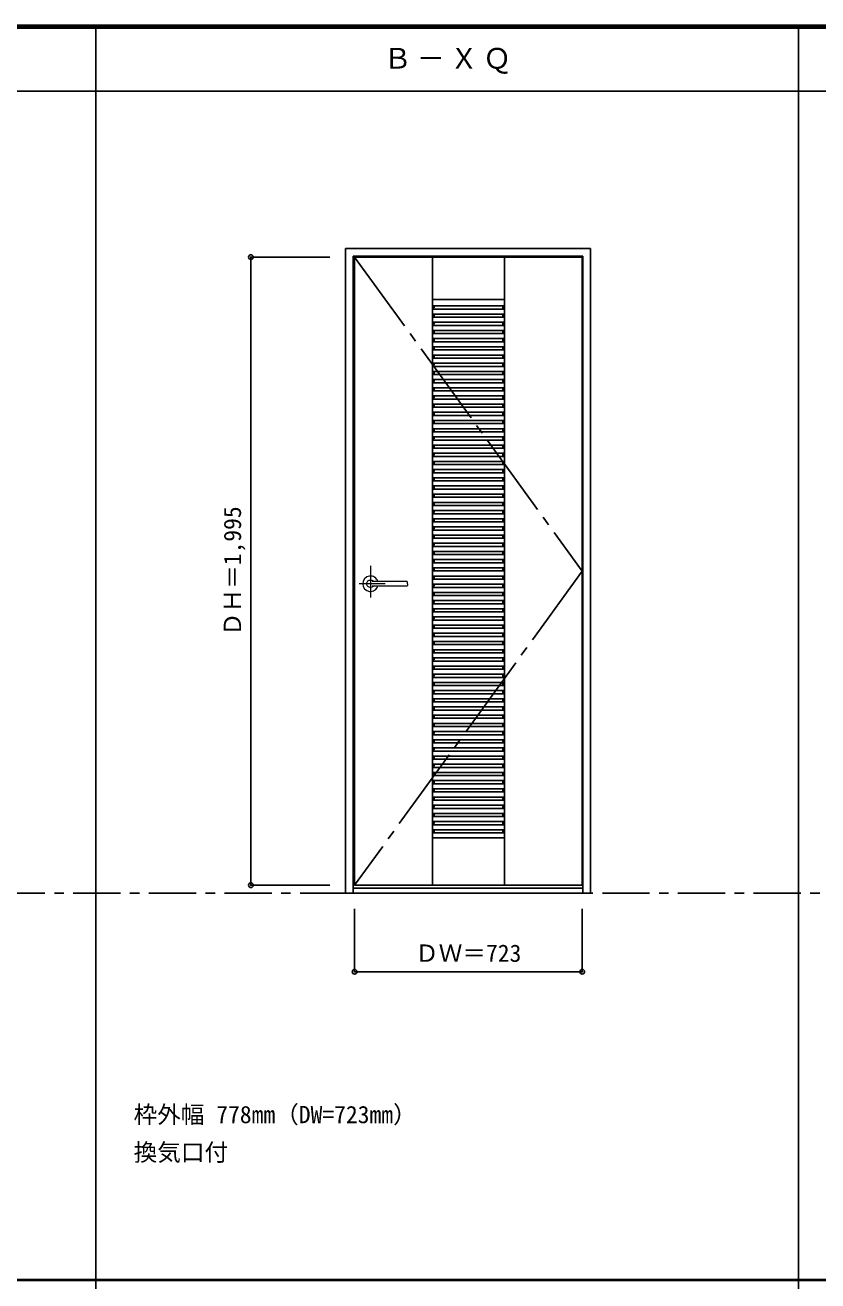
# Model space of a CAD drawing. Units: millimetres, scale not verified. Extents: x -6000 to 5700, y -4307 to 4260.
# Drawn here: x -3483 to -966, y 186 to 4175 of the extents above; entities that cross this region are included whole.
import ezdxf
from ezdxf.enums import TextEntityAlignment as Align

# ---------------------------------------------------------------- set-up
doc = ezdxf.new("R2010")
doc.units = ezdxf.units.MM
doc.header["$LTSCALE"] = 30
doc.header["$PDMODE"] = 32
doc.header["$PDSIZE"] = 15
doc.linetypes.add('CHAIN1', pattern=[8, 5, -1, 1, -1])
doc.linetypes.add('CHAIN2', pattern=[12, 9, -1, 1, -1])
for name, color, linetype in [('0-1_通り芯', 4, 'CHAIN1'), ('0-2_扉', 3, 'Continuous'), ('0-3_仕上げ', 4, 'Continuous'), ('0-4_枠', 3, 'Continuous'), ('0-7', 7, 'CHAIN2'), ('0-A_文字', 7, 'Continuous'), ('0-B_寸法', 7, 'Continuous'), ('F-1_枠', 6, 'Continuous')]:
    doc.layers.add(name, color=color, linetype=linetype)
doc.layers.add('0-5_レバー', color=7, linetype='Continuous', lineweight=18)
doc.styles.add('ＭＳ ゴシック', font='')
doc.styles.get('ＭＳ ゴシック').set_extended_font_data('MS Gothic')

msp = doc.modelspace()

# ---------------------------------------------------------------- linework, layer by layer
at = {"layer": '0-1_通り芯', "color": 7}
msp.add_line((-5490, 1418), (5690, 1418), dxfattribs=at)
at = {"layer": '0-2_扉'}
for p, q in [((-2436.8, 3438), (-1713.8, 3438)), ((-2436.8, 1443), (-2436.8, 3438)), ((-1713.8, 1443), (-1713.8, 3438)), ((-2436.8, 1443), (-1713.8, 1443))]:
    msp.add_line(p, q, dxfattribs=at)
at = {"layer": '0-3_仕上げ', "color": 3}
for p, q in [((-2189.3, 1443), (-2189.3, 3438)), ((-1961.3, 1443), (-1961.3, 3438))]:
    msp.add_line(p, q, dxfattribs=at)
at = {"layer": '0-3_仕上げ', "color": 7}
for p, q in [((-2189.3, 3303), (-1961.3, 3303)), ((-2189.3, 1593), (-1961.3, 1593))]:
    msp.add_line(p, q, dxfattribs=at)
at = {"layer": '0-3_仕上げ'}
for p, q in [((-2189.3, 3283), (-1961.3, 3283)), ((-2189.3, 3276.58), (-2184.3, 3276.58)), ((-2189.3, 3273), (-1961.3, 3273)), ((-2184.3, 3283), (-2184.3, 3276.58)), ((-2189.3, 3257), (-1961.3, 3257)), ((-2189.3, 3250.58), (-2184.3, 3250.58)), ((-2189.3, 3247), (-1961.3, 3247)), ((-2184.3, 3257), (-2184.3, 3250.58)), ((-2189.3, 3231), (-1961.3, 3231)), ((-2189.3, 3224.58), (-2184.3, 3224.58)), ((-2189.3, 3221), (-1961.3, 3221)), ((-2189.3, 3205), (-1961.3, 3205)), ((-2189.3, 3198.58), (-2184.3, 3198.58)), ((-2189.3, 3195), (-1961.3, 3195)), ((-2184.3, 3231), (-2184.3, 3224.58)), ((-2184.3, 3205), (-2184.3, 3198.58)), ((-2189.3, 3179), (-1961.3, 3179)), ((-2189.3, 3172.58), (-2184.3, 3172.58)), ((-2189.3, 3169), (-1961.3, 3169)), ((-2189.3, 3153), (-1961.3, 3153)), ((-2184.3, 3179), (-2184.3, 3172.58)), ((-2184.3, 3153), (-2184.3, 3146.58)), ((-2189.3, 3146.58), (-2184.3, 3146.58)), ((-2189.3, 3143), (-1961.3, 3143)), ((-2189.3, 3127), (-1961.3, 3127)), ((-2189.3, 3120.58), (-2184.3, 3120.58)), ((-2189.3, 3117), (-1961.3, 3117)), ((-2184.3, 3127), (-2184.3, 3120.58)), ((-2189.3, 3101), (-1961.3, 3101)), ((-2189.3, 3094.58), (-2184.3, 3094.58)), ((-2189.3, 3091), (-1961.3, 3091)), ((-2189.3, 3075), (-1961.3, 3075)), ((-2184.3, 3101), (-2184.3, 3094.58)), ((-2184.3, 3075), (-2184.3, 3068.58)), ((-2189.3, 3068.58), (-2184.3, 3068.58)), ((-2189.3, 3065), (-1961.3, 3065)), ((-2189.3, 3049), (-1961.3, 3049)), ((-2189.3, 3042.58), (-2184.3, 3042.58)), ((-2189.3, 3039), (-1961.3, 3039)), ((-2184.3, 3049), (-2184.3, 3042.58)), ((-2189.3, 3023), (-1961.3, 3023)), ((-2189.3, 3016.58), (-2184.3, 3016.58)), ((-2189.3, 3013), (-1961.3, 3013)), ((-2189.3, 2997), (-1961.3, 2997)), ((-2184.3, 3023), (-2184.3, 3016.58)), ((-2184.3, 2997), (-2184.3, 2990.58)), ((-2189.3, 2990.58), (-2184.3, 2990.58)), ((-2189.3, 2987), (-1961.3, 2987)), ((-2189.3, 2971), (-1961.3, 2971)), ((-2189.3, 2964.58), (-2184.3, 2964.58)), ((-2189.3, 2961), (-1961.3, 2961)), ((-2184.3, 2971), (-2184.3, 2964.58)), ((-2189.3, 2945), (-1961.3, 2945)), ((-2189.3, 2938.58), (-2184.3, 2938.58)), ((-2189.3, 2935), (-1961.3, 2935)), ((-2189.3, 2919), (-1961.3, 2919)), ((-2189.3, 2912.58), (-2184.3, 2912.58)), ((-2184.3, 2945), (-2184.3, 2938.58)), ((-2184.3, 2919), (-2184.3, 2912.58)), ((-2189.3, 2909), (-1961.3, 2909)), ((-2189.3, 2893), (-1961.3, 2893)), ((-2189.3, 2886.58), (-2184.3, 2886.58)), ((-2189.3, 2883), (-1961.3, 2883)), ((-2184.3, 2893), (-2184.3, 2886.58)), ((-2189.3, 2867), (-1961.3, 2867)), ((-2189.3, 2860.58), (-2184.3, 2860.58)), ((-2189.3, 2857), (-1961.3, 2857)), ((-2189.3, 2841), (-1961.3, 2841)), ((-2189.3, 2834.58), (-2184.3, 2834.58)), ((-2184.3, 2867), (-2184.3, 2860.58)), ((-2184.3, 2841), (-2184.3, 2834.58)), ((-2189.3, 2831), (-1961.3, 2831)), ((-2189.3, 2815), (-1961.3, 2815)), ((-2189.3, 2808.58), (-2184.3, 2808.58)), ((-2189.3, 2805), (-1961.3, 2805)), ((-2184.3, 2815), (-2184.3, 2808.58)), ((-2189.3, 2789), (-1961.3, 2789)), ((-2189.3, 2782.58), (-2184.3, 2782.58)), ((-2189.3, 2779), (-1961.3, 2779)), ((-2189.3, 2763), (-1961.3, 2763)), ((-2189.3, 2756.58), (-2184.3, 2756.58)), ((-2189.3, 2753), (-1961.3, 2753)), ((-2184.3, 2789), (-2184.3, 2782.58)), ((-2184.3, 2763), (-2184.3, 2756.58)), ((-2189.3, 2737), (-1961.3, 2737)), ((-2189.3, 2730.58), (-2184.3, 2730.58)), ((-2189.3, 2727), (-1961.3, 2727)), ((-2184.3, 2737), (-2184.3, 2730.58)), ((-2189.3, 2711), (-1961.3, 2711)), ((-2189.3, 2704.58), (-2184.3, 2704.58)), ((-2189.3, 2701), (-1961.3, 2701)), ((-2189.3, 2685), (-1961.3, 2685)), ((-2189.3, 2678.58), (-2184.3, 2678.58)), ((-2189.3, 2675), (-1961.3, 2675)), ((-2184.3, 2711), (-2184.3, 2704.58)), ((-2184.3, 2685), (-2184.3, 2678.58)), ((-2189.3, 2659), (-1961.3, 2659)), ((-2189.3, 2652.58), (-2184.3, 2652.58)), ((-2189.3, 2649), (-1961.3, 2649)), ((-2189.3, 2633), (-1961.3, 2633)), ((-2184.3, 2659), (-2184.3, 2652.58)), ((-2184.3, 2633), (-2184.3, 2626.58)), ((-2189.3, 2626.58), (-2184.3, 2626.58)), ((-2189.3, 2623), (-1961.3, 2623)), ((-2189.3, 2607), (-1961.3, 2607)), ((-2189.3, 2600.58), (-2184.3, 2600.58)), ((-2189.3, 2597), (-1961.3, 2597)), ((-2184.3, 2607), (-2184.3, 2600.58)), ((-2189.3, 2581), (-1961.3, 2581)), ((-2189.3, 2574.58), (-2184.3, 2574.58)), ((-2189.3, 2571), (-1961.3, 2571)), ((-2189.3, 2555), (-1961.3, 2555)), ((-2184.3, 2581), (-2184.3, 2574.58)), ((-2184.3, 2555), (-2184.3, 2548.58)), ((-2189.3, 2548.58), (-2184.3, 2548.58)), ((-2189.3, 2545), (-1961.3, 2545)), ((-2189.3, 2529), (-1961.3, 2529)), ((-2189.3, 2522.58), (-2184.3, 2522.58)), ((-2189.3, 2519), (-1961.3, 2519)), ((-2184.3, 2529), (-2184.3, 2522.58)), ((-2189.3, 2503), (-1961.3, 2503)), ((-2189.3, 2496.58), (-2184.3, 2496.58)), ((-2189.3, 2493), (-1961.3, 2493)), ((-2189.3, 2477), (-1961.3, 2477)), ((-2184.3, 2503), (-2184.3, 2496.58)), ((-2184.3, 2477), (-2184.3, 2470.58)), ((-2189.3, 2470.58), (-2184.3, 2470.58)), ((-2189.3, 2467), (-1961.3, 2467)), ((-2189.3, 2451), (-1961.3, 2451)), ((-2189.3, 2444.58), (-2184.3, 2444.58)), ((-2189.3, 2441), (-1961.3, 2441)), ((-2184.3, 2451), (-2184.3, 2444.58)), ((-2189.3, 2425), (-1961.3, 2425)), ((-2189.3, 2418.58), (-2184.3, 2418.58)), ((-2189.3, 2415), (-1961.3, 2415)), ((-2189.3, 2399), (-1961.3, 2399)), ((-2184.3, 2425), (-2184.3, 2418.58)), ((-2184.3, 2399), (-2184.3, 2392.58)), ((-2189.3, 2392.58), (-2184.3, 2392.58)), ((-2189.3, 2389), (-1961.3, 2389)), ((-2189.3, 2373), (-1961.3, 2373)), ((-2189.3, 2366.58), (-2184.3, 2366.58)), ((-2189.3, 2363), (-1961.3, 2363)), ((-2184.3, 2373), (-2184.3, 2366.58)), ((-2189.3, 2347), (-1961.3, 2347)), ((-2189.3, 2340.58), (-2184.3, 2340.58)), ((-2189.3, 2337), (-1961.3, 2337)), ((-2189.3, 2321), (-1961.3, 2321)), ((-2189.3, 2314.58), (-2184.3, 2314.58)), ((-2184.3, 2347), (-2184.3, 2340.58)), ((-2184.3, 2321), (-2184.3, 2314.58)), ((-2189.3, 2311), (-1961.3, 2311)), ((-2189.3, 2295), (-1961.3, 2295)), ((-2189.3, 2288.58), (-2184.3, 2288.58)), ((-2189.3, 2285), (-1961.3, 2285)), ((-2184.3, 2295), (-2184.3, 2288.58)), ((-2189.3, 2269), (-1961.3, 2269)), ((-2189.3, 2262.58), (-2184.3, 2262.58)), ((-2189.3, 2259), (-1961.3, 2259)), ((-2189.3, 2243), (-1961.3, 2243)), ((-2189.3, 2236.58), (-2184.3, 2236.58)), ((-2184.3, 2269), (-2184.3, 2262.58)), ((-2184.3, 2243), (-2184.3, 2236.58)), ((-2189.3, 2233), (-1961.3, 2233)), ((-2189.3, 2217), (-1961.3, 2217)), ((-2189.3, 2210.58), (-2184.3, 2210.58)), ((-2189.3, 2207), (-1961.3, 2207)), ((-2184.3, 2217), (-2184.3, 2210.58)), ((-2189.3, 2191), (-1961.3, 2191)), ((-2189.3, 2184.58), (-2184.3, 2184.58)), ((-2189.3, 2181), (-1961.3, 2181)), ((-2189.3, 2165), (-1961.3, 2165)), ((-2189.3, 2158.58), (-2184.3, 2158.58)), ((-2189.3, 2155), (-1961.3, 2155)), ((-2184.3, 2191), (-2184.3, 2184.58)), ((-2184.3, 2165), (-2184.3, 2158.58)), ((-2189.3, 2139), (-1961.3, 2139)), ((-2189.3, 2132.58), (-2184.3, 2132.58)), ((-2189.3, 2129), (-1961.3, 2129)), ((-2184.3, 2139), (-2184.3, 2132.58)), ((-2189.3, 2113), (-1961.3, 2113)), ((-2189.3, 2106.58), (-2184.3, 2106.58)), ((-2189.3, 2103), (-1961.3, 2103)), ((-2189.3, 2087), (-1961.3, 2087)), ((-2189.3, 2080.58), (-2184.3, 2080.58)), ((-2189.3, 2077), (-1961.3, 2077)), ((-2184.3, 2113), (-2184.3, 2106.58)), ((-2184.3, 2087), (-2184.3, 2080.58)), ((-2189.3, 2061), (-1961.3, 2061)), ((-2189.3, 2054.58), (-2184.3, 2054.58)), ((-2189.3, 2051), (-1961.3, 2051)), ((-2189.3, 2035), (-1961.3, 2035)), ((-2184.3, 2061), (-2184.3, 2054.58)), ((-2184.3, 2035), (-2184.3, 2028.58)), ((-2189.3, 2028.58), (-2184.3, 2028.58)), ((-2189.3, 2025), (-1961.3, 2025)), ((-2189.3, 2009), (-1961.3, 2009)), ((-2189.3, 2002.58), (-2184.3, 2002.58)), ((-2189.3, 1999), (-1961.3, 1999)), ((-2184.3, 2009), (-2184.3, 2002.58)), ((-2189.3, 1983), (-1961.3, 1983)), ((-2189.3, 1976.58), (-2184.3, 1976.58)), ((-2189.3, 1973), (-1961.3, 1973)), ((-2189.3, 1957), (-1961.3, 1957)), ((-2184.3, 1983), (-2184.3, 1976.58)), ((-2184.3, 1957), (-2184.3, 1950.58)), ((-2189.3, 1950.58), (-2184.3, 1950.58)), ((-2189.3, 1947), (-1961.3, 1947)), ((-2189.3, 1931), (-1961.3, 1931)), ((-2189.3, 1924.58), (-2184.3, 1924.58)), ((-2189.3, 1921), (-1961.3, 1921)), ((-2184.3, 1931), (-2184.3, 1924.58)), ((-2189.3, 1905), (-1961.3, 1905)), ((-2189.3, 1898.58), (-2184.3, 1898.58)), ((-2189.3, 1895), (-1961.3, 1895)), ((-2189.3, 1879), (-1961.3, 1879)), ((-2184.3, 1905), (-2184.3, 1898.58)), ((-2184.3, 1879), (-2184.3, 1872.58)), ((-2189.3, 1872.58), (-2184.3, 1872.58)), ((-2189.3, 1869), (-1961.3, 1869)), ((-2189.3, 1853), (-1961.3, 1853)), ((-2189.3, 1846.58), (-2184.3, 1846.58)), ((-2189.3, 1843), (-1961.3, 1843)), ((-2184.3, 1853), (-2184.3, 1846.58)), ((-2189.3, 1827), (-1961.3, 1827)), ((-2189.3, 1820.58), (-2184.3, 1820.58)), ((-2189.3, 1817), (-1961.3, 1817)), ((-2189.3, 1801), (-1961.3, 1801)), ((-2184.3, 1827), (-2184.3, 1820.58)), ((-2184.3, 1801), (-2184.3, 1794.58)), ((-2189.3, 1794.58), (-2184.3, 1794.58)), ((-2189.3, 1791), (-1961.3, 1791)), ((-2189.3, 1775), (-1961.3, 1775)), ((-2189.3, 1768.58), (-2184.3, 1768.58)), ((-2189.3, 1765), (-1961.3, 1765)), ((-2184.3, 1775), (-2184.3, 1768.58)), ((-2189.3, 1749), (-1961.3, 1749)), ((-2189.3, 1742.58), (-2184.3, 1742.58)), ((-2189.3, 1739), (-1961.3, 1739)), ((-2189.3, 1723), (-1961.3, 1723)), ((-2189.3, 1716.58), (-2184.3, 1716.58)), ((-2184.3, 1749), (-2184.3, 1742.58)), ((-2184.3, 1723), (-2184.3, 1716.58)), ((-2189.3, 1713), (-1961.3, 1713)), ((-2189.3, 1697), (-1961.3, 1697)), ((-2189.3, 1690.58), (-2184.3, 1690.58)), ((-2189.3, 1687), (-1961.3, 1687)), ((-2184.3, 1697), (-2184.3, 1690.58)), ((-2189.3, 1671), (-1961.3, 1671)), ((-2189.3, 1664.58), (-2184.3, 1664.58)), ((-2189.3, 1661), (-1961.3, 1661)), ((-2189.3, 1645), (-1961.3, 1645)), ((-2189.3, 1638.58), (-2184.3, 1638.58)), ((-2184.3, 1671), (-2184.3, 1664.58)), ((-2184.3, 1645), (-2184.3, 1638.58)), ((-2189.3, 1635), (-1961.3, 1635)), ((-2189.3, 1619), (-1961.3, 1619)), ((-2189.3, 1612.58), (-2184.3, 1612.58)), ((-2189.3, 1609), (-1961.3, 1609)), ((-2184.3, 1619), (-2184.3, 1612.58))]:
    msp.add_line(p, q, dxfattribs=at)
for points in [[(-1966.3, 3283), (-1966.3, 3276.58), (-1961.3, 3276.58)], [(-1966.3, 3257), (-1966.3, 3250.58), (-1961.3, 3250.58)], [(-1966.3, 3231), (-1966.3, 3224.58), (-1961.3, 3224.58)], [(-1966.3, 3205), (-1966.3, 3198.58), (-1961.3, 3198.58)], [(-1966.3, 3179), (-1966.3, 3172.58), (-1961.3, 3172.58)], [(-1966.3, 3153), (-1966.3, 3146.58), (-1961.3, 3146.58)], [(-1966.3, 3127), (-1966.3, 3120.58), (-1961.3, 3120.58)], [(-1966.3, 3101), (-1966.3, 3094.58), (-1961.3, 3094.58)], [(-1966.3, 3075), (-1966.3, 3068.58), (-1961.3, 3068.58)], [(-1966.3, 3049), (-1966.3, 3042.58), (-1961.3, 3042.58)], [(-1966.3, 3023), (-1966.3, 3016.58), (-1961.3, 3016.58)], [(-1966.3, 2997), (-1966.3, 2990.58), (-1961.3, 2990.58)], [(-1966.3, 2971), (-1966.3, 2964.58), (-1961.3, 2964.58)], [(-1966.3, 2945), (-1966.3, 2938.58), (-1961.3, 2938.58)], [(-1966.3, 2919), (-1966.3, 2912.58), (-1961.3, 2912.58)], [(-1966.3, 2893), (-1966.3, 2886.58), (-1961.3, 2886.58)], [(-1966.3, 2867), (-1966.3, 2860.58), (-1961.3, 2860.58)], [(-1966.3, 2841), (-1966.3, 2834.58), (-1961.3, 2834.58)], [(-1966.3, 2815), (-1966.3, 2808.58), (-1961.3, 2808.58)], [(-1966.3, 2789), (-1966.3, 2782.58), (-1961.3, 2782.58)], [(-1966.3, 2763), (-1966.3, 2756.58), (-1961.3, 2756.58)], [(-1966.3, 2737), (-1966.3, 2730.58), (-1961.3, 2730.58)], [(-1966.3, 2711), (-1966.3, 2704.58), (-1961.3, 2704.58)], [(-1966.3, 2685), (-1966.3, 2678.58), (-1961.3, 2678.58)], [(-1966.3, 2659), (-1966.3, 2652.58), (-1961.3, 2652.58)], [(-1966.3, 2633), (-1966.3, 2626.58), (-1961.3, 2626.58)], [(-1966.3, 2607), (-1966.3, 2600.58), (-1961.3, 2600.58)], [(-1966.3, 2581), (-1966.3, 2574.58), (-1961.3, 2574.58)], [(-1966.3, 2555), (-1966.3, 2548.58), (-1961.3, 2548.58)], [(-1966.3, 2529), (-1966.3, 2522.58), (-1961.3, 2522.58)], [(-1966.3, 2503), (-1966.3, 2496.58), (-1961.3, 2496.58)], [(-1966.3, 2477), (-1966.3, 2470.58), (-1961.3, 2470.58)], [(-1966.3, 2451), (-1966.3, 2444.58), (-1961.3, 2444.58)], [(-1966.3, 2425), (-1966.3, 2418.58), (-1961.3, 2418.58)], [(-1966.3, 2399), (-1966.3, 2392.58), (-1961.3, 2392.58)], [(-1966.3, 2373), (-1966.3, 2366.58), (-1961.3, 2366.58)], [(-1966.3, 2347), (-1966.3, 2340.58), (-1961.3, 2340.58)], [(-1966.3, 2321), (-1966.3, 2314.58), (-1961.3, 2314.58)], [(-1966.3, 2295), (-1966.3, 2288.58), (-1961.3, 2288.58)], [(-1966.3, 2269), (-1966.3, 2262.58), (-1961.3, 2262.58)], [(-1966.3, 2243), (-1966.3, 2236.58), (-1961.3, 2236.58)], [(-1966.3, 2217), (-1966.3, 2210.58), (-1961.3, 2210.58)], [(-1966.3, 2191), (-1966.3, 2184.58), (-1961.3, 2184.58)], [(-1966.3, 2165), (-1966.3, 2158.58), (-1961.3, 2158.58)], [(-1966.3, 2139), (-1966.3, 2132.58), (-1961.3, 2132.58)], [(-1966.3, 2113), (-1966.3, 2106.58), (-1961.3, 2106.58)], [(-1966.3, 2087), (-1966.3, 2080.58), (-1961.3, 2080.58)], [(-1966.3, 2061), (-1966.3, 2054.58), (-1961.3, 2054.58)], [(-1966.3, 2035), (-1966.3, 2028.58), (-1961.3, 2028.58)], [(-1966.3, 2009), (-1966.3, 2002.58), (-1961.3, 2002.58)], [(-1966.3, 1983), (-1966.3, 1976.58), (-1961.3, 1976.58)], [(-1966.3, 1957), (-1966.3, 1950.58), (-1961.3, 1950.58)], [(-1966.3, 1931), (-1966.3, 1924.58), (-1961.3, 1924.58)], [(-1966.3, 1905), (-1966.3, 1898.58), (-1961.3, 1898.58)], [(-1966.3, 1879), (-1966.3, 1872.58), (-1961.3, 1872.58)], [(-1966.3, 1853), (-1966.3, 1846.58), (-1961.3, 1846.58)], [(-1966.3, 1827), (-1966.3, 1820.58), (-1961.3, 1820.58)], [(-1966.3, 1801), (-1966.3, 1794.58), (-1961.3, 1794.58)], [(-1966.3, 1775), (-1966.3, 1768.58), (-1961.3, 1768.58)], [(-1966.3, 1749), (-1966.3, 1742.58), (-1961.3, 1742.58)], [(-1966.3, 1723), (-1966.3, 1716.58), (-1961.3, 1716.58)], [(-1966.3, 1697), (-1966.3, 1690.58), (-1961.3, 1690.58)], [(-1966.3, 1671), (-1966.3, 1664.58), (-1961.3, 1664.58)], [(-1966.3, 1645), (-1966.3, 1638.58), (-1961.3, 1638.58)], [(-1966.3, 1619), (-1966.3, 1612.58), (-1961.3, 1612.58)]]:
    msp.add_lwpolyline(points, dxfattribs=at)
at = {"layer": '0-4_枠'}
for p, q in [((-2465.8, 3465), (-1687.8, 3465)), ((-2465.8, 1418), (-2465.8, 3465)), ((-2441.8, 3441), (-1711.8, 3441)), ((-2441.8, 1418), (-2441.8, 3441)), ((-1711.8, 1418), (-1711.8, 3441)), ((-1687.8, 1418), (-1687.8, 3465)), ((-2465.8, 1418), (-1687.8, 1418)), ((-2441.8, 1433), (-1711.8, 1433))]:
    msp.add_line(p, q, dxfattribs=at)
at = {"layer": '0-5_レバー', "color": 4, "linetype": 'CHAIN1'}
for p, q in [((-2386.3, 2456.96), (-2386.3, 2357.11)), ((-2339.5, 2400.5), (-2422.52, 2400.5))]:
    msp.add_line(p, q, dxfattribs=at)
at = {"layer": '0-5_レバー'}
for q in [(-2269.3, 2405.99), (-2269.3, 2395)]:
    msp.add_line((-2269.3, 2400.5), q, dxfattribs=at)
for points in [[(-2376.34, 2407.49), (-2377.11, 2408.28), (-2379.08, 2409.65), (-2381.32, 2410.66), (-2383.76, 2411.29), (-2386.3, 2411.5), (-2388.84, 2411.29), (-2391.27, 2410.66), (-2393.52, 2409.65), (-2395.49, 2408.28), (-2397.11, 2406.61), (-2398.31, 2404.71), (-2399.05, 2402.65), (-2399.3, 2400.5), (-2399.05, 2398.35), (-2398.31, 2396.29), (-2397.11, 2394.39), (-2395.49, 2392.72), (-2393.52, 2391.35), (-2391.27, 2390.34), (-2388.84, 2389.71), (-2386.3, 2389.5), (-2383.76, 2389.71), (-2381.32, 2390.34), (-2379.08, 2391.35), (-2377.11, 2392.72), (-2376.34, 2393.51)], [(-2270.8, 2407.5), (-2280.53, 2407.5), (-2290.71, 2407.5), (-2300.31, 2407.5), (-2309.3, 2407.5), (-2317.71, 2407.5), (-2325.52, 2407.5), (-2332.34, 2407.5), (-2338.64, 2407.5), (-2344.4, 2407.5), (-2349.65, 2407.5), (-2354.44, 2407.5), (-2359.09, 2407.5), (-2363.3, 2407.5), (-2367.05, 2407.5), (-2369.05, 2407.5), (-2370.9, 2407.5), (-2372.91, 2407.49), (-2375.32, 2407.49), (-2376.81, 2407.49), (-2378.35, 2407.49), (-2379.87, 2407.49), (-2380.97, 2407.49), (-2381.43, 2407.49), (-2381.43, 2407.48)], [(-2381.28, 2393.51), (-2381.15, 2393.51), (-2380.71, 2393.51), (-2379.99, 2393.51), (-2378.97, 2393.51), (-2377.71, 2393.51), (-2376.36, 2393.51), (-2373.5, 2393.51), (-2370.52, 2393.5), (-2367.5, 2393.5), (-2364.46, 2393.5), (-2361.39, 2393.5), (-2358.31, 2393.5), (-2354.31, 2393.5), (-2349.9, 2393.5), (-2344.93, 2393.5), (-2339.4, 2393.5), (-2333.31, 2393.5), (-2326.66, 2393.5), (-2319.45, 2393.5), (-2310.86, 2393.5), (-2301.6, 2393.5), (-2291.66, 2393.5), (-2281.05, 2393.5), (-2270.8, 2393.5)], [(-2270.8, 2407.5), (-2279.88, 2407.5), (-2280.28, 2407.5)]]:
    msp.add_lwpolyline(points, dxfattribs=at)
for centre, radius, start, end in [((-2386.3, 2400.5), 24.55, 16.59952, 343.36736), ((-2270.8, 2406), 1.5, 0.00847, 89.9163), ((-2270.8, 2406), 1.5, 360, 90.17419), ((-2270.8, 2395), 1.5, 270.16419, 0), ((-2270.8, 2395), 1.5, 269.91059, 359.99153)]:
    msp.add_arc(centre, radius, start, end, dxfattribs=at)
at = {"layer": '0-7'}
for p, q in [((-2436.8, 3438), (-1713.8, 2440.5)), ((-1713.8, 2440.5), (-2436.8, 1443))]:
    msp.add_line(p, q, dxfattribs=at)
at = {"layer": '0-B_寸法', "color": 4}
for p, q in [((-2765.8, 3438), (-2515.8, 3438)), ((-2765.8, 3438), (-2765.8, 1443)), ((-2765.8, 1443), (-2515.8, 1443)), ((-2436.8, 1168), (-2436.8, 1368)), ((-1713.8, 1168), (-1713.8, 1368)), ((-2436.8, 1168), (-1713.8, 1168))]:
    msp.add_line(p, q, dxfattribs=at)
at = {"layer": '0-B_寸法'}
for p in [(-2765.8, 3438), (-2765.8, 1443), (-2436.8, 1168), (-1713.8, 1168)]:
    msp.add_point(p, dxfattribs=at)
at = {"layer": 'F-1_枠'}
for p, q in [((-6000, 4175), (5700, 4175)), ((-6000, 4170), (5700, 4170)), ((-6000, 4165), (5700, 4165)), ((-3258.4, 4175), (-3258.4, -3790)), ((-1026.8, 4175), (-1026.8, -3790)), ((-6000, 3965), (5700, 3965)), ((-6000, 190.5), (5700, 190.5)), ((-6000, 187.5), (5700, 187.5))]:
    msp.add_line(p, q, dxfattribs=at)

# ---------------------------------------------------------------- texts
at = {"layer": '0-A_文字', "style": 'ＭＳ ゴシック'}
for s, p in [('枠外幅 778mm（DW=723mm）', (-3138.4, 670.5)), ('換気口付', (-3138.4, 550.5))]:
    msp.add_text(s, height=54.99, dxfattribs=at).set_placement(p, align=Align.BOTTOM_LEFT)
at = {"layer": '0-A_文字', "insert": (-2345.1, 4020), "char_height": 65.98, "attachment_point": 7, "style": 'ＭＳ ゴシック'}
msp.add_mtext('\\T1.17;Ｂ－ＸＱ', dxfattribs=at)
at = {"layer": '0-B_寸法', "style": 'ＭＳ ゴシック'}
msp.add_text('ＤＨ＝1,995', height=54.99, rotation=90, dxfattribs=at).set_placement((-2780.8, 2234.25), align=Align.BOTTOM_LEFT)
msp.add_text('ＤＷ＝723', height=54.99, dxfattribs=at).set_placement((-2244.55, 1183), align=Align.BOTTOM_LEFT)

doc.saveas('drawing.dxf')
